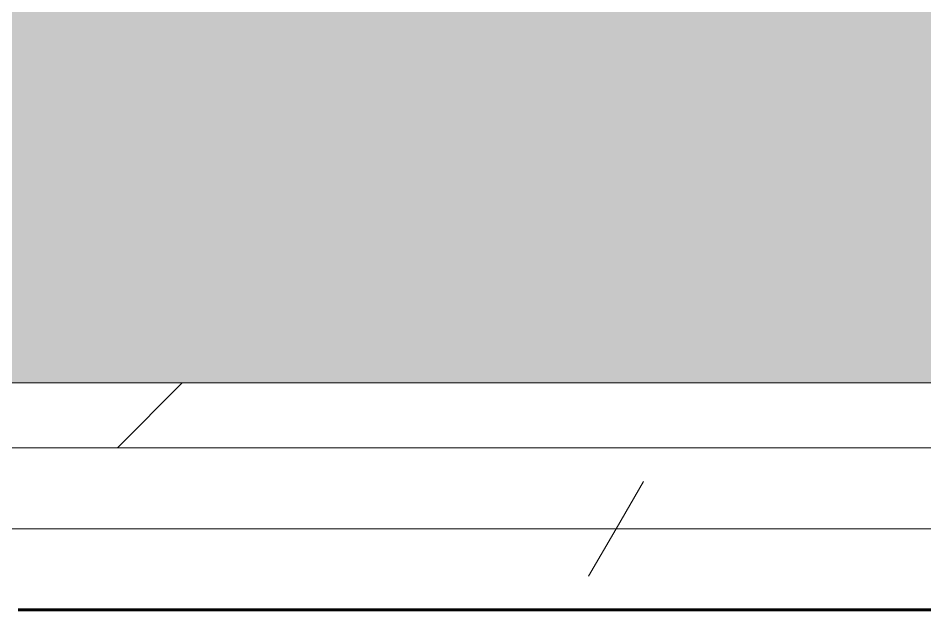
# Model space of a CAD drawing. Header units: inches. Extents: x -4169 to -1846, y 9706 to 12377.
# Drawn here: x -3565.25 to -3558.26, y 10344.34 to 10348.9 of the extents above; entities that cross this region are included whole.
import ezdxf

# ---------------------------------------------------------------- set-up
doc = ezdxf.new("R2010")
doc.units = ezdxf.units.IN
doc.header["$MEASUREMENT"] = 0
for name, color, linetype, lineweight in [('A-WALL', 113, 'Continuous', 18), ('A-WALL-PATT-4', 111, 'Continuous', 9), ('I-WALL-3', 2, 'Continuous', 60)]:
    doc.layers.add(name, color=color, linetype=linetype, lineweight=lineweight)
pattern_1 = [(0, (0, 0), (20.48, 5.12), [0.845, -14.515, 0.845, -14.515, -81.92]), (0, (0, 0), (20.48, 5.12), [-30.72, 0.845, -29.875, 0.845, -14.515, -35.84]), (0, (0, 0), (20.48, 5.12), [-76.8, 0.845, -9.395, 0.845, -24.755]), (120, (7.68, 2.56), (-14.67405, 15.1762003), [0.845, -14.515, 0.845, -14.515, -81.92]), (120, (7.68, 2.56), (-14.67405, 15.1762003), [-30.72, 0.845, -29.875, 0.845, -14.515, -35.84]), (120, (7.68, 2.56), (-14.67405, 15.1762003), [-76.8, 0.845, -9.395, 0.845, -24.755]), (240, (10.24, 12.8), (-5.80595, -20.2962003), [0.845, -14.515, 0.845, -14.515, -81.92]), (240, (10.24, 12.8), (-5.80595, -20.2962003), [-30.72, 0.845, -29.875, 0.845, -14.515, -35.84]), (240, (10.24, 12.8), (-5.80595, -20.2962003), [-76.8, 0.845, -9.395, 0.845, -24.755])]

msp = doc.modelspace()

# ---------------------------------------------------------------- hatches: boundary and pattern name
at = {"layer": 'A-WALL-PATT-4'}
h = msp.add_hatch(dxfattribs=at)
h.set_pattern_fill('FP_2', color=256, style=0, pattern_type=2)
h.set_pattern_definition([(161.57, (0.32, 0.32), (-2.560496185, -0.000537386), [0, -18.214, 2.022, 0]), (18.43, (-0.32, 0.32), (-2.560496185, 0.000537386), [0, -18.214, 2.022, 0]), (108.43, (0.32, 0.32), (1.27922091, -6.400876726), [6.07, -14.166]), (71.57, (-0.32, 0.32), (1.27922091, 6.400876726), [6.07, -14.166])])
h.paths.add_polyline_path([(-3852.4737, 10346.0894), (-3501.4237, 10346.0894), (-3501.4237, 10351.3394), (-3504.6737, 10351.3394), (-3504.6737, 10351.5894), (-3852.4737, 10351.5894), (-3852.4737, 10349.6711)], flags=0)
h = msp.add_hatch(dxfattribs=at)
h.set_pattern_fill('FP_35', color=256, style=0, pattern_type=2)
h.set_pattern_definition([(45, (0, 0), (-6.335677, 6.335677), []), (45, (0, 9.6), (-6.335677, 6.335677), [])])
h.paths.add_polyline_path([(-3789.8379, 10345.5894), (-3665.2044, 10345.5894), (-3665.2044, 10345.8394), (-3661.7044, 10345.8394), (-3661.7044, 10345.5894), (-3530.6271, 10345.5894), (-3530.6271, 10345.8186), (-3525.1271, 10345.8225), (-3525.1271, 10345.5894), (-3501.4237, 10345.5894), (-3501.4237, 10346.0894), (-3852.4737, 10346.0894), (-3852.4657, 10345.5894), (-3801.8437, 10345.5894)], flags=0)
h = msp.add_hatch(dxfattribs=at)
h.set_pattern_fill('FP_1', color=256, style=0, pattern_type=2)
h.set_pattern_definition(pattern_1)
h.paths.add_polyline_path([(-3852.4737, 10344.9644), (-3835.6096, 10344.9644), (-3807.8379, 10344.9644), (-3807.8379, 10345.0894), (-3789.8379, 10345.0894), (-3789.8379, 10344.9644), (-3787.906, 10344.9644), (-3787.906, 10345.5894), (-3852.4737, 10345.5894)], flags=0)
h.paths.add_polyline_path([(-3501.4237, 10344.9644), (-3501.4237, 10345.5894), (-3661.7044, 10345.5894), (-3661.7044, 10345.3856), (-3665.179, 10345.3893), (-3665.1625, 10345.0978), (-3661.7044, 10345.1003), (-3661.7044, 10344.9644), (-3530.6271, 10344.9644), (-3530.6271, 10345.1936), (-3525.1271, 10345.1975), (-3525.1271, 10344.9644), (-3503.6737, 10344.9644)], flags=0)
h.paths.add_polyline_path([(-3665.2044, 10344.9644), (-3665.2044, 10345.5894), (-3709.906, 10345.5894), (-3709.906, 10344.9644), (-3705.906, 10344.9644), (-3705.906, 10345.0894), (-3687.906, 10345.0816), (-3687.906, 10344.9644), (-3666.7798, 10344.9644)], flags=0)
h = msp.add_hatch(dxfattribs=at)
h.set_pattern_fill('FP_1', color=256, style=0, pattern_type=2)
h.set_pattern_definition(pattern_1)
h.paths.add_polyline_path([(-3531.7159, 10344.3394), (-3501.4237, 10344.3394), (-3501.4237, 10344.9644), (-3665.1549, 10344.9644), (-3665.1196, 10344.3394), (-3661.0794, 10344.3394), (-3661.0794, 10344.5894), (-3565.2521, 10344.5894), (-3565.2521, 10344.3394), (-3557.2283, 10344.3394), (-3557.2283, 10344.8894), (-3537.2759, 10344.8894), (-3537.2759, 10344.3394)], flags=0)
h.paths.add_polyline_path([(-3851.8487, 10344.3394), (-3807.8379, 10344.3394), (-3807.8379, 10344.9644), (-3852.4737, 10344.9644), (-3852.4635, 10344.3394)], flags=0)
h.paths.add_polyline_path([(-3789.8379, 10344.3394), (-3787.906, 10344.3394), (-3787.906, 10344.9644), (-3789.8379, 10344.9644)], flags=0)
h.paths.add_polyline_path([(-3687.906, 10344.3394), (-3665.2044, 10344.3394), (-3665.2044, 10344.9644), (-3687.906, 10344.9644)], flags=0)
h.paths.add_polyline_path([(-3709.906, 10344.3394), (-3705.906, 10344.3394), (-3705.906, 10344.9644), (-3709.906, 10344.9644)], flags=0)

# ---------------------------------------------------------------- linework, layer by layer
at = {"layer": 'A-WALL'}
for p, q in [((-3852.4737, 10346.0894), (-3501.4237, 10346.0894)), ((-3709.906, 10345.5894), (-3501.4237, 10345.5894)), ((-3687.906, 10344.9644), (-3501.4237, 10344.9644))]:
    msp.add_line(p, q, dxfattribs=at)
at = {"layer": 'I-WALL-3'}
msp.add_line((-3557.2283, 10344.3394), (-3565.2521, 10344.3394), dxfattribs=at)

doc.saveas('drawing.dxf')
